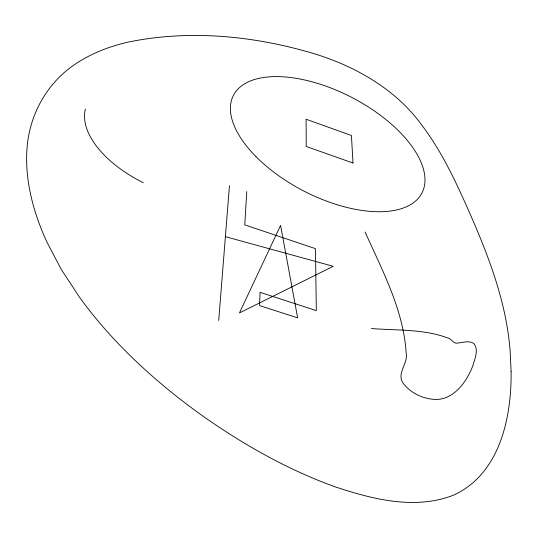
<?xml version="1.0" encoding="UTF-8"?>
<svg xmlns="http://www.w3.org/2000/svg" width="538" height="538" viewBox="0 0 538 538"><rect width="100%" height="100%" fill="white"/><g stroke="black" fill="none" stroke-linecap="round" stroke-linejoin="round"><path stroke-width="0.81" d="M246.767 191.582L244.763 224.897L315.463 248.65L316.324 310.608L260.076 292.322L259.531 305.571L297.642 317.871L280.587 225.402L239.464 312.921L333.237 266.317L225.395 236.659M218.717 320.52L229.457 185.664M371.469 328.53C397.313 330.588 424.684 328.826 449.196 338.516C452.31 339.996 454.072 344.461 458.181 343.002C463.305 342.491 469.19 340.325 473.844 343.513C479.055 349.935 474.724 359.128 472.727 366.048A224.884 130.478 27.7 0 1 467.307 377.313C460.629 388.987 449.203 400.232 434.758 399.404C422.545 398.712 410.218 392.915 402.942 382.908C396.338 373.116 408.591 363.305 406.123 352.713C403.399 309.76 382.363 270.607 365.1 232.039M143.316 182.691A90.983 48.743 23.5 0 1 85.394 109.086M511.1 371.321C511.685 417.508 499.903 473.924 453.648 495.115C414.939 510.327 372.121 499.15 334.32 486.547C287.924 469.687 244.602 445.262 204.232 417.017A369.848 201.696 29.9 0 1 145.522 370.09A352.054 194.057 29.7 0 1 79.382 297.03L61.137 269.161L46.914 242.06A363.695 199.369 29.9 0 1 27.182 146.41C29.96 114.802 46.214 84.849 72.139 66.322A322.544 177.13 28.8 0 1 128.152 42.105C189.289 29.482 253.344 35.716 312.867 53.316C355.228 66.08 395.854 89.14 422.135 125.549C443.157 153.478 457.636 185.529 471.584 217.379C486.036 250.647 499.21 284.77 506.016 320.52A685.58 415.349 14.7 0 1 510.145 350.769L511.1 371.321M353.009 163.027L306.236 146.497L306.102 119.248L351.428 135.482L353.009 163.027M255.974 156.619A106.141 52.583 27.4 0 0 420.534 195.395A106.141 52.583 27.4 0 0 306.653 80.438A106.141 52.583 27.4 0 0 255.974 156.619"/></g></svg>
